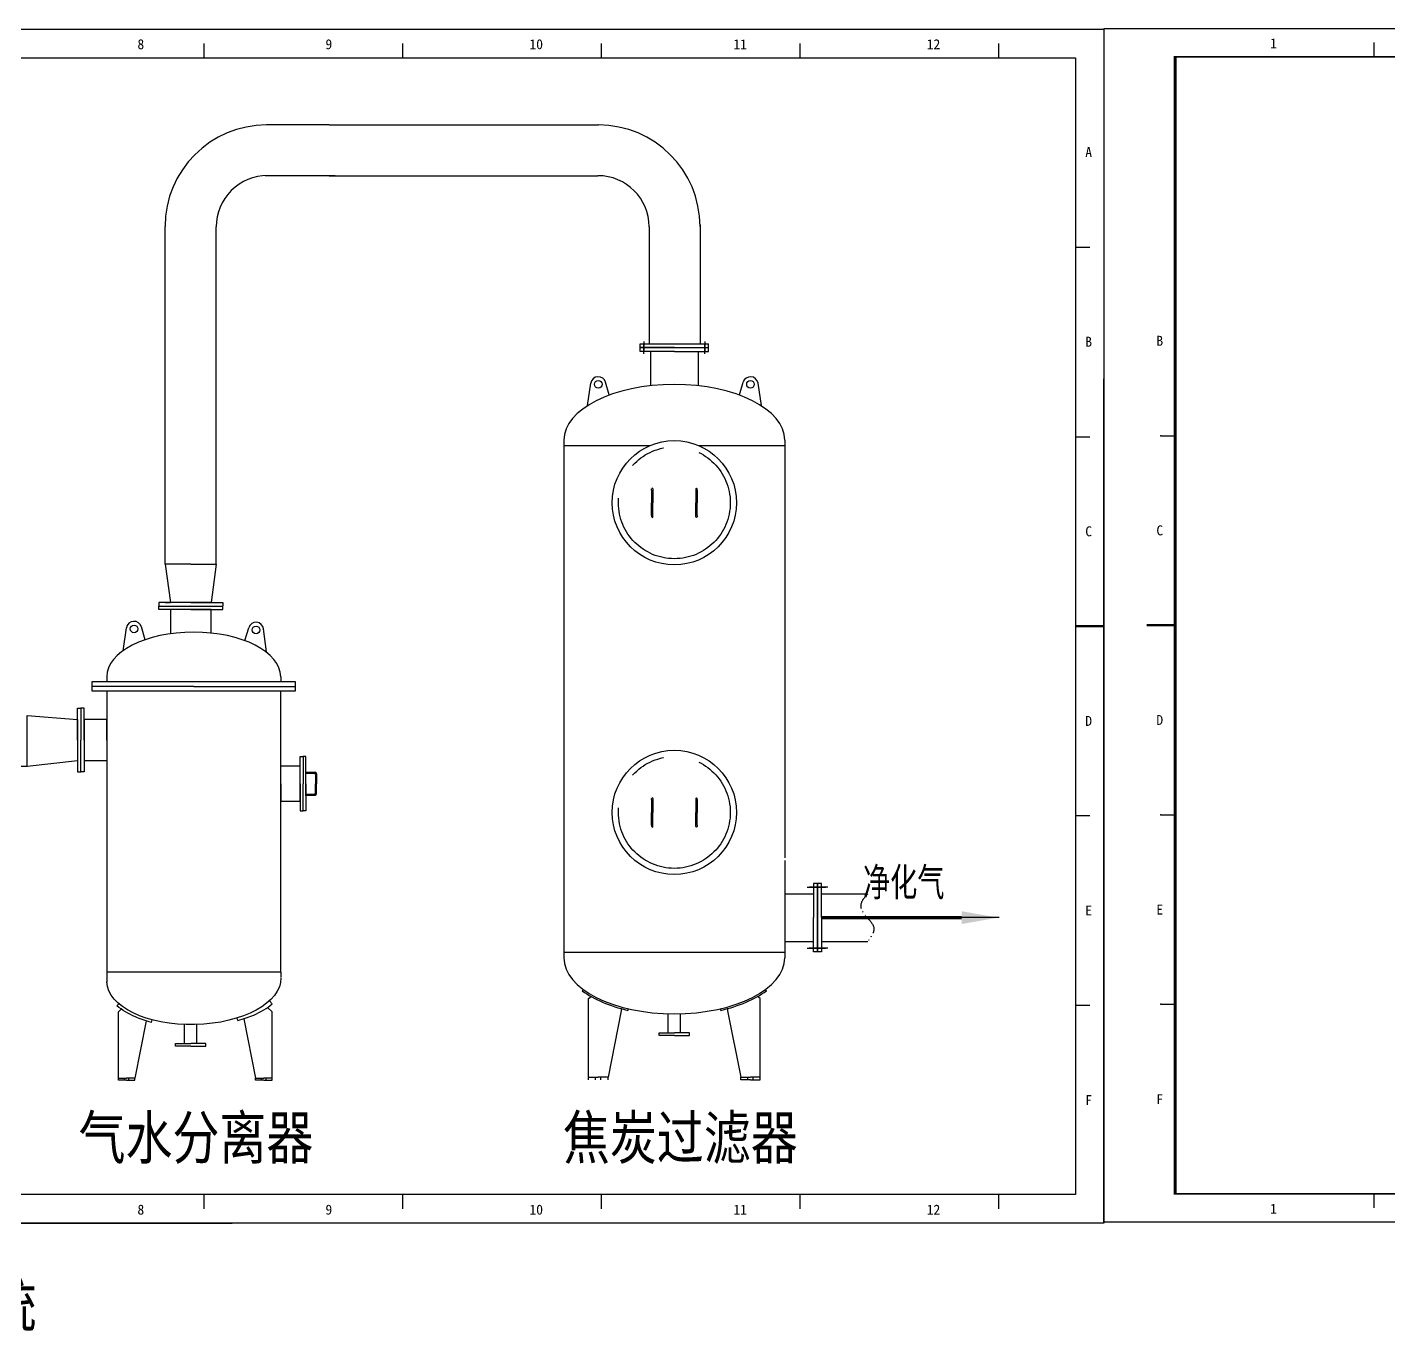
# Model space of a CAD drawing. Header units: millimetres. Extents: x 9671 to 25689, y -17516 to -2951.
# Drawn here: x 23200.4 to 23439.8, y -5546.4 to -5316.9 of the extents above; entities that cross this region are included whole.
import ezdxf

# ---------------------------------------------------------------- set-up
doc = ezdxf.new("R2010")
doc.units = ezdxf.units.MM
for name, pattern in [('1', [0]), ('CENTER', [50.8, 31.75, -6.35, 6.35, -6.35]), ('GBDIVIDE2X', [17, 10, -2, 0.5, -2, 0.5, -2]), ('GEN7', [13.75, 9.75, -1.5, 1, -1.5])]:
    doc.linetypes.add(name, pattern=pattern)
for name, color, linetype in [('2A', 7, 'GEN7'), ('CEN', 1, 'CENTER'), ('CON', 7, 'Continuous'), ('CONX', 1, 'Continuous'), ('DIVIDE', 1, 'GBDIVIDE2X'), ('sb', 2, 'Continuous')]:
    doc.layers.add(name, color=color, linetype=linetype)
doc.styles.add('HZ', font='SIMHEI.TTF', dxfattribs={"width": 0.75})
doc.styles.add('QSDI', font='SimSun.ttf', dxfattribs={"width": 0.8})

# ---------------------------------------------------------------- blocks, each defined once
blk = doc.blocks.new('2331')
for p, q in [((23054.39, -5527.28), (23054.39, -5317.28)), ((23054.39, -5317.28), (23504.7, -5317.28)), ((23504.7, -5317.28), (23504.7, -5527.28)), ((23101.82, -5319.78), (23101.82, -5322.28)), ((23136.76, -5319.78), (23136.76, -5322.28)), ((23171.7, -5319.78), (23171.7, -5322.28)), ((23241.57, -5319.78), (23241.57, -5322.28)), ((23276.51, -5319.78), (23276.51, -5322.28)), ((23311.45, -5319.78), (23311.45, -5322.28)), ((23346.39, -5319.78), (23346.39, -5322.28)), ((23381.32, -5319.78), (23381.32, -5322.28)), ((23416.26, -5319.78), (23416.26, -5322.28)), ((23451.2, -5319.78), (23451.2, -5322.28)), ((23486.14, -5319.78), (23486.14, -5322.28)), ((23066.89, -5522.28), (23066.89, -5322.28)), ((23066.89, -5322.28), (23499.7, -5322.28)), ((23499.7, -5322.28), (23499.7, -5522.28)), ((23499.7, -5355.61), (23502.2, -5355.61)), ((23504.7, -5527.28), (23504.7, -5378.78)), ((23064.39, -5388.95), (23066.89, -5388.95)), ((23499.7, -5388.95), (23502.2, -5388.95)), ((23064.39, -5455.61), (23066.89, -5455.61)), ((23499.7, -5455.61), (23502.2, -5455.61)), ((23064.39, -5488.95), (23066.89, -5488.95)), ((23499.7, -5488.95), (23502.2, -5488.95)), ((23499.7, -5522.28), (23066.89, -5522.28)), ((23101.82, -5522.28), (23101.82, -5524.78)), ((23136.76, -5522.28), (23136.76, -5524.78)), ((23171.7, -5522.28), (23171.7, -5524.78)), ((23241.57, -5522.28), (23241.57, -5524.78)), ((23276.51, -5522.28), (23276.51, -5524.78)), ((23311.45, -5522.28), (23311.45, -5524.78)), ((23346.39, -5522.28), (23346.39, -5524.78)), ((23381.32, -5522.28), (23381.32, -5524.78)), ((23416.26, -5522.28), (23416.26, -5524.78)), ((23451.2, -5522.28), (23451.2, -5524.78)), ((23486.14, -5522.28), (23486.14, -5524.78)), ((23504.7, -5527.28), (23054.39, -5527.28)), ((23141.39, -5527.28), (23351.39, -5527.28))]:
    blk.add_line(p, q)
for points, const_width in [([(23206.64, -5322.28), (23206.64, -5317.28)], 0.4), ([(23206.64, -5322.28), (23206.64, -5317.28)], 0.25), ([(23066.89, -5422.28), (23061.89, -5422.28)], 0.4), ([(23061.89, -5422.28), (23066.89, -5422.28)], 0.25), ([(23499.7, -5422.28), (23504.7, -5422.28)], 0.4), ([(23499.7, -5422.28), (23504.7, -5422.28)], 0.25), ([(23206.64, -5522.28), (23206.64, -5527.28)], 0.4), ([(23206.64, -5522.28), (23206.64, -5527.28)], 0.25)]:
    blk.add_lwpolyline(points, dxfattribs=dict(const_width=const_width))
for p in [(23064.39, -5388.95), (23064.39, -5422.28), (23064.39, -5455.61), (23064.39, -5488.95)]:
    blk.add_point(p)
at = {"style": 'QSDI'}
for s, p in [('1', (23083.59, -5320.79)), ('2', (23119.47, -5320.79)), ('3', (23155.34, -5320.79)), ('4', (23191.22, -5320.79)), ('5', (23227.09, -5320.79)), ('6', (23262.97, -5320.79)), ('7', (23298.84, -5320.79)), ('8', (23334.72, -5320.79)), ('9', (23367.78, -5320.79)), ('10', (23403.66, -5320.79)), ('11', (23439.53, -5320.79)), ('12', (23473.53, -5320.79)), ('A', (23501.41, -5339.77)), ('B', (23063.59, -5373.12)), ('B', (23501.41, -5373.12)), ('C', (23063.59, -5406.47)), ('C', (23501.41, -5406.47)), ('D', (23063.59, -5439.82)), ('D', (23501.41, -5439.82)), ('E', (23063.59, -5473.17)), ('E', (23501.41, -5473.17)), ('F', (23063.59, -5506.52)), ('F', (23501.41, -5506.52)), ('1', (23083.59, -5525.79)), ('2', (23119.47, -5525.79)), ('3', (23155.34, -5525.79)), ('4', (23191.22, -5525.79)), ('5', (23227.09, -5525.79)), ('6', (23262.97, -5525.79)), ('7', (23298.84, -5525.79)), ('8', (23334.72, -5525.79)), ('9', (23367.78, -5525.79)), ('10', (23403.66, -5525.79)), ('11', (23439.53, -5525.79)), ('12', (23473.53, -5525.79))]:
    blk.add_text(s, height=1.75, dxfattribs=at).set_placement(p)
blk = doc.blocks.new('2#图框，横')
for p, q in [((7777.69, 0), (7777.69, 420)), ((7777.69, 420), (8371.69, 420)), ((8371.69, 420), (8371.69, 0)), ((7872.57, 415), (7872.57, 410)), ((7942.44, 415), (7942.44, 410)), ((8012.32, 415), (8012.32, 410)), ((8152.07, 415), (8152.07, 410)), ((8221.94, 415), (8221.94, 410)), ((8291.82, 415), (8291.82, 410)), ((8361.69, 343.33), (8366.69, 343.33)), ((8371.69, 0), (8371.69, 297)), ((7797.69, 276.67), (7802.69, 276.67)), ((8361.69, 276.67), (8366.69, 276.67)), ((7797.69, 143.33), (7802.69, 143.33)), ((8361.69, 143.33), (8366.69, 143.33)), ((7797.69, 76.67), (7802.69, 76.67)), ((8361.69, 76.67), (8366.69, 76.67)), ((7872.57, 10), (7872.57, 5)), ((7942.44, 10), (7942.44, 5)), ((8012.32, 10), (8012.32, 5)), ((8152.07, 10), (8152.07, 5)), ((8221.94, 10), (8221.94, 5)), ((8291.82, 10), (8291.82, 5)), ((8371.69, 0), (7777.69, 0)), ((7951.69, 0), (8371.69, 0))]:
    blk.add_line(p, q)
for points, const_width in [([(8082.19, 410), (8082.19, 420)], 0.8), ([(8082.19, 410), (8082.19, 420)], 0.5), ([(7802.69, 210), (7792.69, 210)], 0.8), ([(7792.69, 210), (7802.69, 210)], 0.5), ([(8361.69, 210), (8371.69, 210)], 0.8), ([(8361.69, 210), (8371.69, 210)], 0.5), ([(8082.19, 10), (8082.19, 0)], 0.8), ([(8082.19, 10), (8082.19, 0)], 0.5)]:
    blk.add_lwpolyline(points, dxfattribs=dict(const_width=const_width))
blk.add_lwpolyline([(7802.69, 10, 1, 1, 0), (7802.69, 410, 0.6, 0.6, 0), (8361.69, 410, 0.6, 0.6, 0), (8361.69, 10, 0.6, 0.6, 0)], format="xyseb", close=True)
for p in [(7797.69, 276.67), (7797.69, 210), (7797.69, 143.33), (7797.69, 76.67)]:
    blk.add_point(p)
at = {"style": 'QSDI'}
for s, p in [('1', (7836.11, 412.98)), ('2', (7907.86, 412.98)), ('3', (7979.61, 412.98)), ('4', (8051.36, 412.98)), ('5', (8123.11, 412.98)), ('6', (8194.86, 412.98)), ('7', (8266.61, 412.98)), ('8', (8338.36, 412.98)), ('A', (8365.11, 375.02)), ('B', (7796.11, 308.32)), ('B', (8365.11, 308.32)), ('C', (7796.11, 241.62)), ('C', (8365.11, 241.62)), ('D', (7796.11, 174.92)), ('D', (8365.11, 174.92)), ('E', (7796.11, 108.22)), ('E', (8365.11, 108.22)), ('F', (7796.11, 41.52)), ('F', (8365.11, 41.52)), ('1', (7836.11, 2.98)), ('2', (7907.86, 2.98)), ('3', (7979.61, 2.98)), ('4', (8051.36, 2.98)), ('5', (8123.11, 2.98)), ('6', (8194.86, 2.98)), ('7', (8266.61, 2.98)), ('8', (8338.36, 2.98))]:
    blk.add_text(s, height=3.5, dxfattribs=at).set_placement(p)

msp = doc.modelspace()

# ---------------------------------------------------------------- linework, layer by layer
at = {"layer": '2A', "color": 1}
msp.add_solid([(23371.1, -5473.55), (23371.1, -5473.55), (23364.7, -5474.68), (23364.7, -5472.42)], dxfattribs=at)
at = {"layer": 'CEN', "color": 2, "linetype": '1'}
for p, q in [((23253.5, -5334.12), (23300.85, -5334.12)), ((23253.48, -5343.04), (23300.75, -5343.04)), ((23309.75, -5352.04), (23309.75, -5372.59)), ((23318.7, -5351.71), (23318.7, -5372.59)), ((23308.16, -5372.59), (23320.21, -5372.59)), ((23308.16, -5373.27), (23308.16, -5372.59)), ((23308.83, -5372.2), (23308.83, -5373.92)), ((23308.83, -5374.35), (23308.83, -5372.62)), ((23319.54, -5372.2), (23319.54, -5373.92)), ((23319.54, -5374.35), (23319.54, -5372.62)), ((23320.21, -5373.27), (23320.21, -5372.59))]:
    msp.add_line(p, q, dxfattribs=at)
at = {"layer": 'CEN', "color": 2}
for p, q in [((23337.52, -5468.19), (23340.81, -5468.19)), ((23337.52, -5468.19), (23340.81, -5468.19)), ((23341.19, -5468.19), (23337.9, -5468.19)), ((23341.19, -5468.19), (23337.9, -5468.19)), ((23340.12, -5473.55), (23345.56, -5473.55)), ((23337.52, -5478.9), (23340.81, -5478.9)), ((23337.52, -5478.9), (23340.81, -5478.9)), ((23341.19, -5478.9), (23337.9, -5478.9)), ((23341.19, -5478.9), (23337.9, -5478.9))]:
    msp.add_line(p, q, dxfattribs=at)
for centre in [(23314.18, -5400.58), (23314.18, -5455.05)]:
    msp.add_circle(centre, 9.84, dxfattribs=at)
at = {"layer": 'CEN', "color": 2, "linetype": '1'}
for centre, radius in [((23300.85, -5351.97), 17.85), ((23300.75, -5352.04), 9)]:
    msp.add_arc(centre, radius, 0, 90, dxfattribs=at)
at = {"layer": 'CON', "color": 2, "linetype": '1'}
for p, q in [((23308.16, -5373.27), (23320.21, -5373.27)), ((23314.18, -5373.27), (23308.16, -5373.27)), ((23308.16, -5373.96), (23308.16, -5373.27)), ((23314.18, -5373.96), (23308.16, -5373.96)), ((23314.18, -5373.27), (23320.21, -5373.27)), ((23314.18, -5373.96), (23320.21, -5373.96)), ((23320.21, -5373.96), (23320.21, -5373.27)), ((23225.55, -5418.14), (23223.53, -5418.14)), ((23223.53, -5418.14), (23223.53, -5418.74)), ((23224.62, -5418.14), (23225.55, -5418.14)), ((23224.62, -5418.14), (23225.55, -5418.14)), ((23232.75, -5418.13), (23225.55, -5418.14)), ((23229.15, -5418.14), (23234.76, -5418.13)), ((23234.76, -5418.13), (23234.77, -5418.73)), ((23223.53, -5418.74), (23229.15, -5418.73)), ((23223.53, -5418.74), (23229.15, -5418.74)), ((23223.53, -5419.33), (23223.53, -5418.74)), ((23229.15, -5419.33), (23223.53, -5419.33)), ((23225.55, -5419.33), (23225.55, -5423.52)), ((23232.75, -5419.33), (23225.55, -5419.33)), ((23229.15, -5418.74), (23234.77, -5418.74)), ((23229.15, -5419.33), (23234.77, -5419.33)), ((23232.75, -5423.59), (23232.75, -5419.33)), ((23234.77, -5419.33), (23234.77, -5418.74)), ((23217.24, -5426.6), (23217.84, -5422.57)), ((23221.09, -5424.68), (23220.45, -5422.41)), ((23238.66, -5424.82), (23239.33, -5422.56)), ((23242.48, -5426.79), (23241.94, -5422.76)), ((23211.8, -5432.04), (23229.65, -5432.04)), ((23211.8, -5433.74), (23211.8, -5432.04)), ((23229.65, -5432.89), (23211.8, -5432.89)), ((23214.35, -5431.19), (23214.35, -5432.04)), ((23229.65, -5432.04), (23247.5, -5432.04)), ((23229.65, -5432.89), (23247.5, -5432.89)), ((23244.95, -5431.19), (23244.95, -5432.04)), ((23247.5, -5432.04), (23247.5, -5433.74)), ((23247.5, -5433.74), (23211.8, -5433.74)), ((23214.39, -5433.74), (23214.39, -5484.24)), ((23244.97, -5483.16), (23244.97, -5433.74)), ((23209.2, -5442.31), (23209.2, -5436.7)), ((23209.2, -5436.7), (23209.8, -5436.7)), ((23209.8, -5436.7), (23209.8, -5442.31)), ((23209.8, -5436.7), (23209.8, -5442.31)), ((23210.39, -5436.7), (23209.8, -5436.7)), ((23210.39, -5442.31), (23210.39, -5436.7)), ((23209.2, -5438.71), (23209.2, -5445.91)), ((23210.39, -5438.71), (23210.39, -5445.91)), ((23214.39, -5438.71), (23210.39, -5438.71)), ((23214.39, -5442.31), (23214.39, -5438.71)), ((23209.2, -5442.31), (23209.2, -5447.93)), ((23209.8, -5447.93), (23209.8, -5442.31)), ((23209.8, -5447.93), (23209.8, -5442.31)), ((23210.39, -5442.31), (23210.39, -5447.93)), ((23210.39, -5445.91), (23214.39, -5445.91)), ((23248.37, -5446.93), (23244.97, -5446.93)), ((23248.37, -5449.99), (23248.37, -5445.21)), ((23248.37, -5445.21), (23248.88, -5445.21)), ((23248.37, -5453.05), (23248.37, -5446.93)), ((23248.88, -5445.21), (23248.88, -5449.99)), ((23248.88, -5445.21), (23248.88, -5449.99)), ((23249.39, -5445.21), (23248.88, -5445.21)), ((23249.39, -5449.99), (23249.39, -5445.21)), ((23209.2, -5447.93), (23209.8, -5447.93)), ((23210.39, -5447.93), (23209.8, -5447.93)), ((23249.39, -5452.13), (23249.39, -5447.85)), ((23249.39, -5447.98), (23250.99, -5447.98)), ((23249.39, -5448.14), (23250.83, -5448.14)), ((23251.1, -5448.41), (23251.1, -5449.99)), ((23251.26, -5448.25), (23251.26, -5449.99)), ((23244.97, -5449.99), (23244.97, -5453.05)), ((23248.37, -5449.99), (23248.37, -5454.76)), ((23248.88, -5454.76), (23248.88, -5449.99)), ((23248.88, -5454.76), (23248.88, -5449.99)), ((23249.39, -5449.99), (23249.39, -5454.76)), ((23249.39, -5451.84), (23250.83, -5451.84)), ((23249.39, -5452), (23250.99, -5452)), ((23251.1, -5451.57), (23251.1, -5449.99)), ((23251.26, -5451.73), (23251.26, -5449.99)), ((23244.97, -5453.05), (23248.37, -5453.05)), ((23248.37, -5454.76), (23248.88, -5454.76)), ((23249.39, -5454.76), (23248.88, -5454.76)), ((23244.97, -5483.16), (23214.39, -5483.16)), ((23244.97, -5483.16), (23244.97, -5484.01)), ((23214.39, -5484.24), (23214.39, -5484.92)), ((23216.16, -5489.06), (23216.48, -5488.7)), ((23216.4, -5490.15), (23216.91, -5489.63)), ((23216.4, -5490.7), (23216.4, -5490.15)), ((23243.44, -5490.15), (23242.65, -5489.35)), ((23243.47, -5488.73), (23242.99, -5488.17)), ((23243.44, -5490.7), (23243.44, -5490.15)), ((23216.4, -5501.8), (23216.4, -5490.7)), ((23221.3, -5491.72), (23219.32, -5501.8)), ((23222.21, -5491.98), (23222.34, -5491.53)), ((23228.03, -5495.72), (23228.03, -5492.35)), ((23230.21, -5495.72), (23230.21, -5492.35)), ((23237.42, -5491.65), (23237.3, -5491.2)), ((23238.47, -5491.34), (23240.52, -5501.8)), ((23243.44, -5501.8), (23243.44, -5490.7)), ((23226.44, -5496.18), (23226.44, -5495.72)), ((23226.44, -5495.72), (23229.12, -5495.72)), ((23229.12, -5496.18), (23226.44, -5496.18)), ((23231.8, -5495.72), (23229.12, -5495.72)), ((23229.12, -5496.18), (23231.8, -5496.18)), ((23231.8, -5496.18), (23231.8, -5495.72)), ((23216.4, -5502.15), (23216.4, -5501.8)), ((23216.4, -5501.8), (23217.86, -5501.8)), ((23217.86, -5502.15), (23216.4, -5502.15)), ((23217.47, -5502.15), (23217.47, -5501.8)), ((23219.32, -5501.8), (23217.86, -5501.8)), ((23217.86, -5502.15), (23219.32, -5502.15)), ((23218.25, -5502.15), (23218.25, -5501.8)), ((23219.32, -5502.15), (23219.32, -5501.8)), ((23240.52, -5501.8), (23241.98, -5501.8)), ((23240.52, -5502.15), (23240.52, -5501.8)), ((23241.98, -5502.15), (23240.52, -5502.15)), ((23241.59, -5502.15), (23241.59, -5501.8)), ((23243.44, -5501.8), (23241.98, -5501.8)), ((23241.98, -5502.15), (23243.44, -5502.15)), ((23242.37, -5502.15), (23242.37, -5501.8)), ((23243.44, -5502.15), (23243.44, -5501.8))]:
    msp.add_line(p, q, dxfattribs=at)
at = {"layer": 'CON', "color": 2}
for p, q in [((23310, -5373.96), (23310, -5379.99)), ((23318.37, -5373.96), (23318.37, -5379.99)), ((23298.88, -5383.49), (23299.47, -5379.54)), ((23302.71, -5381.6), (23302.09, -5379.38)), ((23325.66, -5381.6), (23326.28, -5379.38)), ((23329.48, -5383.49), (23328.9, -5379.54)), ((23294.75, -5389.57), (23294.75, -5469.07)), ((23333.61, -5389.57), (23333.61, -5463.04)), ((23294.75, -5390.53), (23309.91, -5390.53)), ((23318.46, -5390.53), (23333.61, -5390.53)), ((23310.19, -5398.33), (23310.19, -5398.1)), ((23310.19, -5398.33), (23310.19, -5400.58)), ((23310.42, -5398.1), (23310.42, -5400.58)), ((23317.95, -5398.1), (23317.95, -5400.58)), ((23318.18, -5398.33), (23318.18, -5398.1)), ((23318.18, -5398.33), (23318.18, -5400.58)), ((23310.19, -5402.84), (23310.19, -5400.58)), ((23310.42, -5403.07), (23310.42, -5400.58)), ((23317.95, -5403.07), (23317.95, -5400.58)), ((23318.18, -5402.84), (23318.18, -5400.58)), ((23310.19, -5402.84), (23310.19, -5403.07)), ((23318.18, -5402.84), (23318.18, -5403.07)), ((23310.19, -5452.8), (23310.19, -5452.57)), ((23310.19, -5452.8), (23310.19, -5455.05)), ((23310.42, -5452.57), (23310.42, -5455.05)), ((23317.95, -5452.57), (23317.95, -5455.05)), ((23318.18, -5452.8), (23318.18, -5452.57)), ((23318.18, -5452.8), (23318.18, -5455.05)), ((23310.19, -5457.31), (23310.19, -5455.05)), ((23310.42, -5457.54), (23310.42, -5455.05)), ((23317.95, -5457.54), (23317.95, -5455.05)), ((23318.18, -5457.31), (23318.18, -5455.05)), ((23310.19, -5457.31), (23310.19, -5457.54)), ((23318.18, -5457.31), (23318.18, -5457.54)), ((23333.61, -5463.49), (23333.61, -5480.6)), ((23338.66, -5467.52), (23338.66, -5473.55)), ((23338.66, -5467.52), (23338.66, -5473.55)), ((23339.35, -5467.52), (23338.66, -5467.52)), ((23339.35, -5467.52), (23338.66, -5467.52)), ((23339.35, -5467.52), (23339.35, -5473.55)), ((23339.35, -5473.55), (23339.35, -5467.52)), ((23339.35, -5473.55), (23339.35, -5467.52)), ((23339.35, -5473.55), (23339.35, -5467.52)), ((23339.35, -5473.55), (23339.35, -5467.52)), ((23339.35, -5473.55), (23339.35, -5467.52)), ((23339.35, -5473.55), (23339.35, -5467.52)), ((23339.35, -5473.55), (23339.35, -5467.52)), ((23339.35, -5473.55), (23339.35, -5467.52)), ((23294.75, -5469.07), (23294.75, -5478.02)), ((23333.61, -5469.07), (23333.61, -5478.02)), ((23333.61, -5469.36), (23338.66, -5469.36)), ((23338.66, -5479.57), (23338.66, -5473.55)), ((23338.66, -5479.57), (23338.66, -5473.55)), ((23339.35, -5479.57), (23339.35, -5473.55)), ((23339.35, -5473.55), (23339.35, -5479.57)), ((23339.35, -5473.55), (23339.35, -5479.57)), ((23339.35, -5473.55), (23339.35, -5479.57)), ((23339.35, -5473.55), (23339.35, -5479.57)), ((23339.35, -5473.55), (23339.35, -5479.57)), ((23339.35, -5473.55), (23339.35, -5479.57)), ((23339.35, -5473.55), (23339.35, -5479.57)), ((23339.35, -5473.55), (23339.35, -5479.57)), ((23294.75, -5478.02), (23294.75, -5480.6)), ((23333.61, -5477.74), (23338.66, -5477.74)), ((23333.61, -5478.02), (23333.61, -5480.6)), ((23294.75, -5479.65), (23333.61, -5479.65)), ((23339.35, -5479.57), (23338.66, -5479.57)), ((23339.35, -5479.57), (23338.66, -5479.57)), ((23297.99, -5486.42), (23298.18, -5486.2)), ((23299.07, -5487.78), (23299.53, -5487.42)), ((23299.07, -5501.64), (23299.07, -5487.78)), ((23329.29, -5487.78), (23328.83, -5487.42)), ((23329.29, -5501.64), (23329.29, -5487.78)), ((23330.37, -5486.42), (23330.19, -5486.2)), ((23304.81, -5489.94), (23302.52, -5501.64)), ((23304.81, -5489.56), (23304.81, -5489.94)), ((23306.03, -5489.87), (23306.11, -5489.58)), ((23313.09, -5493.84), (23313.09, -5490.46)), ((23315.27, -5493.84), (23315.27, -5490.46)), ((23322.34, -5489.87), (23322.26, -5489.58)), ((23323.55, -5489.56), (23323.55, -5489.94)), ((23323.55, -5489.94), (23325.85, -5501.64)), ((23311.51, -5494.3), (23311.51, -5493.84)), ((23311.51, -5493.84), (23314.18, -5493.84)), ((23314.18, -5494.3), (23311.51, -5494.3)), ((23316.86, -5493.84), (23314.18, -5493.84)), ((23314.18, -5494.3), (23316.86, -5494.3)), ((23316.86, -5494.3), (23316.86, -5493.84)), ((23299.07, -5502.06), (23299.07, -5501.64)), ((23299.07, -5501.64), (23300.8, -5501.64)), ((23300.34, -5502.06), (23300.34, -5501.64)), ((23302.52, -5501.64), (23300.8, -5501.64)), ((23301.26, -5502.06), (23301.26, -5501.64)), ((23302.52, -5502.06), (23302.52, -5501.64)), ((23325.85, -5501.64), (23327.57, -5501.64)), ((23325.85, -5502.06), (23325.85, -5501.64)), ((23325.85, -5501.64), (23327.57, -5501.64)), ((23325.85, -5502.06), (23325.85, -5501.64)), ((23327.57, -5502.06), (23325.85, -5502.06)), ((23327.11, -5502.06), (23327.11, -5501.64)), ((23327.11, -5502.06), (23327.11, -5501.64)), ((23329.29, -5501.64), (23327.57, -5501.64)), ((23329.29, -5501.64), (23327.57, -5501.64)), ((23327.57, -5502.06), (23329.29, -5502.06)), ((23328.03, -5502.06), (23328.03, -5501.64)), ((23328.03, -5502.06), (23328.03, -5501.64)), ((23329.29, -5502.06), (23329.29, -5501.64)), ((23329.29, -5502.06), (23329.29, -5501.64))]:
    msp.add_line(p, q, dxfattribs=at)
for centre, radius in [((23300.8, -5379.74), 0.669), ((23327.57, -5379.74), 0.669), ((23314.18, -5400.58), 10.93), ((23314.18, -5455.05), 10.93)]:
    msp.add_circle(centre, radius, dxfattribs=at)
at = {"layer": 'CON', "color": 2, "linetype": '1'}
for centre in [(23219.16, -5422.77), (23240.61, -5422.94)]:
    msp.add_circle(centre, 0.669, dxfattribs=at)
at = {"layer": 'CON', "color": 2}
for centre, radius, start, end in [((23300.8, -5379.74), 1.34, 15.636, 171.5151), ((23327.57, -5379.74), 1.34, 8.4849, 164.364), ((23310.31, -5398.14), 0.122, 19.7553, 159.6812), ((23318.06, -5398.14), 0.122, 20.3188, 160.2447), ((23310.31, -5403.02), 0.127, 205.2837, 335.0824), ((23318.06, -5403.02), 0.127, 204.9176, 334.7163), ((23310.31, -5452.61), 0.122, 19.7553, 159.6812), ((23318.06, -5452.61), 0.122, 20.3188, 160.2447), ((23310.31, -5457.49), 0.127, 205.2837, 335.0824), ((23318.06, -5457.49), 0.127, 204.9176, 334.7163)]:
    msp.add_arc(centre, radius, start, end, dxfattribs=at)
at = {"layer": 'CON', "color": 2, "linetype": '1'}
for centre, radius, start, end in [((23219.16, -5422.77), 1.34, 15.636, 171.5151), ((23240.61, -5422.94), 1.34, 7.5834, 163.4625), ((23250.83, -5448.41), 0.268, 0, 90), ((23250.99, -5448.25), 0.268, 0, 90), ((23250.83, -5451.57), 0.268, 270, 0), ((23250.99, -5451.73), 0.268, 270, 0)]:
    msp.add_arc(centre, radius, start, end, dxfattribs=at)
at = {"layer": 'CON', "color": 2}
for centre, major_axis, ratio, start_param, end_param in [((23314.18, -5389.57), (-19.43, 0), 0.504694, 3.141593, 6.283185), ((23314.18, -5480.6), (19.43, 0), 0.508223, 3.141593, 6.283185), ((23314.18, -5480.6), (19.74, 0), 0.515504, 10.033711, 10.56948), ((23314.18, -5480.6), (19.74, 0), 0.515504, 5.138483, 5.674253)]:
    msp.add_ellipse(centre, major_axis=major_axis, ratio=ratio, start_param=start_param, end_param=end_param, dxfattribs=at)
at = {"layer": 'CON', "color": 2, "linetype": '1'}
msp.add_ellipse((23229.65, -5431.19), major_axis=(-15.3, 0), ratio=0.513889, start_param=3.141593, end_param=6.283185, dxfattribs=at)
at = {"layer": 'CON', "color": 2, "linetype": '1', "extrusion": (0, 0, -1)}
msp.add_ellipse((23229.69, -5484.51), major_axis=(-15.3, -0.35), ratio=0.513889, start_param=3.141593, end_param=6.283185, dxfattribs=at)
at = {"layer": 'CON', "color": 2, "linetype": '1'}
for points in [[(23222.21, -5491.98), (23221.22, -5491.72), (23220.29, -5491.39), (23218.17, -5490.47), (23217.06, -5489.81), (23216.16, -5489.06)], [(23237.42, -5491.65), (23238.41, -5491.38), (23239.34, -5491.06), (23241.46, -5490.14), (23242.57, -5489.48), (23243.47, -5488.73)]]:
    msp.add_open_spline(points, degree=3, knots=[5.2328991, 5.2328991, 5.2328991, 5.2328991, 5.4455633, 5.4455633, 5.7546705, 5.7546705, 5.7546705, 5.7546705], dxfattribs=at)
at = {"layer": 'CONX'}
msp.add_line((23371.29, -5473.55), (23351.66, -5473.55), dxfattribs=at)
at = {"layer": 'DEFPOINTS', "color": 2, "linetype": 'ByBlock'}
for p in [(23314.18, -5494.3), (23314.18, -5494.39)]:
    msp.add_point(p, dxfattribs=at)
at = {"layer": 'DEFPOINTS', "color": 2, "linetype": '1'}
msp.add_point((23229.12, -5496.18), dxfattribs=at)
at = {"layer": 'DIVIDE', "color": 2, "linetype": '1', "ltscale": 0.3}
for p, q in [((23253.5, -5334.12), (23242.47, -5334.12)), ((23254.54, -5343.04), (23242.2, -5343.04)), ((23224.62, -5411.35), (23224.62, -5351.97)), ((23233.62, -5411.35), (23233.62, -5352.03)), ((23224.62, -5411.35), (23225.55, -5418.14)), ((23229.12, -5411.35), (23224.62, -5411.35)), ((23229.12, -5411.35), (23233.62, -5411.35)), ((23233.62, -5411.35), (23232.75, -5418.13)), ((23200.39, -5438), (23209.2, -5438.71)), ((23200.39, -5446.89), (23200.39, -5438)), ((23190.42, -5446.89), (23200.39, -5446.89)), ((23200.39, -5446.89), (23209.2, -5445.91)), ((23340.04, -5473.55), (23340.04, -5467.52)), ((23340.05, -5469.35), (23348.15, -5469.35)), ((23340.04, -5473.55), (23340.04, -5479.57)), ((23340.05, -5477.73), (23348.22, -5477.73))]:
    msp.add_line(p, q, dxfattribs=at)
at = {"layer": 'DIVIDE', "color": 2, "ltscale": 0.3}
for p, q in [((23340.04, -5467.52), (23339.35, -5467.52)), ((23340.04, -5479.57), (23339.35, -5479.57))]:
    msp.add_line(p, q, dxfattribs=at)
at = {"layer": 'DIVIDE'}
msp.add_line((23343.96, -5473.55), (23351.66, -5473.55), dxfattribs=at)
at = {"layer": 'DIVIDE', "color": 2, "linetype": '1', "ltscale": 0.3}
for centre, radius, start in [((23242.47, -5351.97), 17.85, 90), ((23242.62, -5352.03), 9, 89.9753)]:
    msp.add_arc(centre, radius, start, 180, dxfattribs=at)
at = {"layer": 'DIVIDE', "color": 2, "ltscale": 0.3}
msp.add_spline([(23348.22, -5469.35), (23346.95, -5471.45), (23348.12, -5473.57), (23349.26, -5475.36), (23348.22, -5477.73)], degree=3, dxfattribs=at)
at = {"layer": 'sb', "color": 4, "const_width": 0.6}
msp.add_lwpolyline([(23340.04, -5473.55), (23364.7, -5473.55)], dxfattribs=at)

# ---------------------------------------------------------------- block references
at = {"color": 2, "xscale": 0.4999999999999969, "yscale": 0.4999999999999969, "zscale": 0.4999999999999969}
msp.add_blockref('2#图框，横', (19500.9, -5527.12), dxfattribs=at)
at = {"layer": 'sb', "color": 4}
msp.add_blockref('2331', (-114.96, 0), dxfattribs=at)

# ---------------------------------------------------------------- texts
at = {"color": 1, "style": 'HZ', "width": 0.7}
msp.add_text('净化气', height=5, dxfattribs=at).set_placement((23347.36, -5469.8))
at = {"style": 'QSDI', "width": 0.8}
for s, p in [('气水分离器', (23209.4, -5516.02)), ('焦炭过滤器', (23294.58, -5516.02)), ('含尘气体净化系统', (23135.98, -5545.58))]:
    msp.add_text(s, height=7.569, dxfattribs=at).set_placement(p)

doc.saveas('drawing.dxf')
